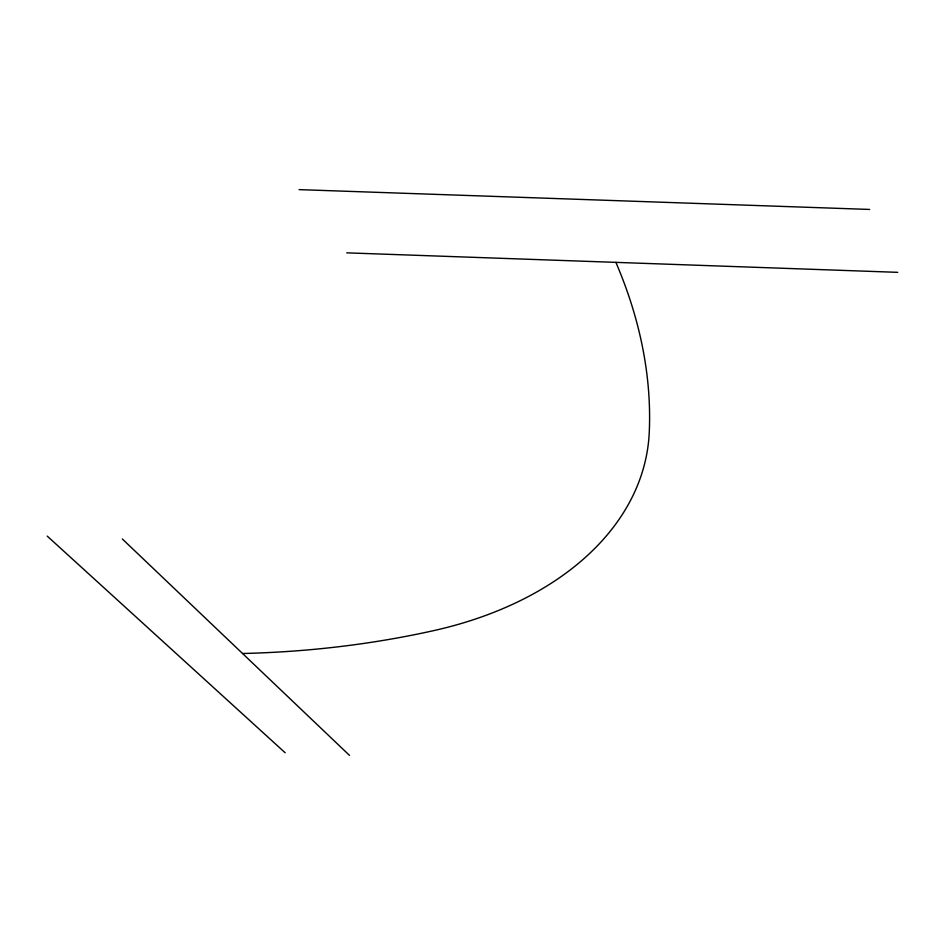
<?xml version="1.0" encoding="UTF-8"?>
<svg xmlns="http://www.w3.org/2000/svg" width="945" height="945" viewBox="0 0 945 945"><rect width="100%" height="100%" fill="white"/><g stroke="black" fill="none" stroke-linecap="round" stroke-linejoin="round"><path stroke-width="1.42" d="M299.116 189.626L869.636 209.447M346.744 252.847L897.75 272.337M47.25 536.122L285.177 752.775M122.354 538.993L349.485 755.374M615.892 262.367A776.79 494.554 16.3 0 1 649.262 432.302A348.221 233.687 5.5 0 1 433.141 630.752A949.524 758.67 21.9 0 1 242.546 653.503"/></g></svg>
